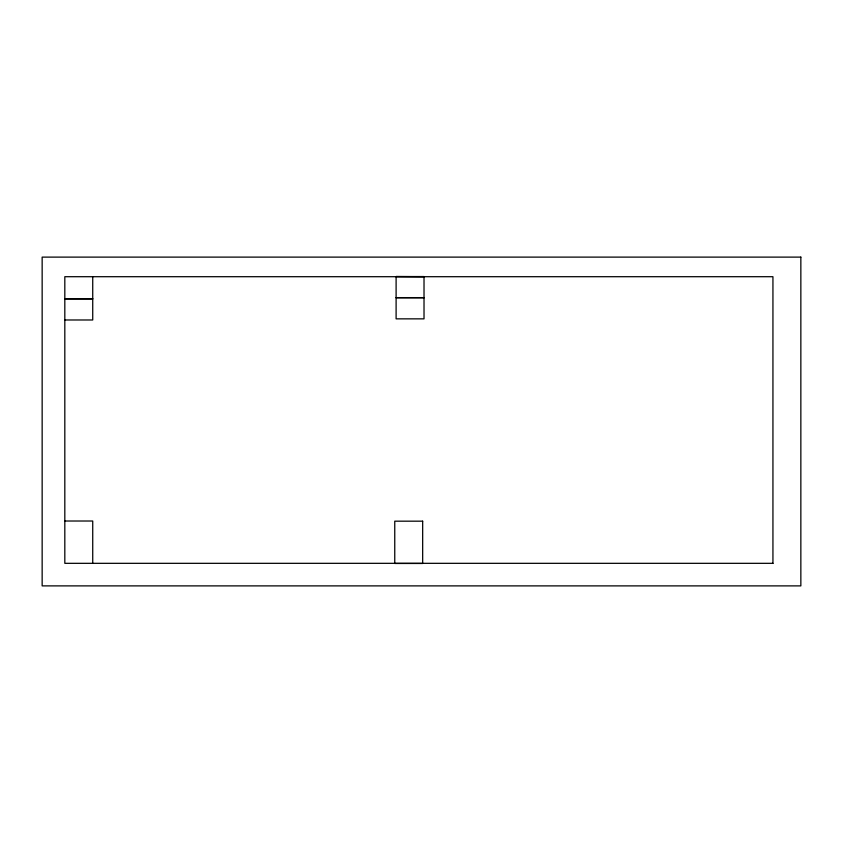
<?xml version="1.0" encoding="UTF-8"?>
<svg xmlns="http://www.w3.org/2000/svg" width="843" height="843" viewBox="0 0 843 843"><rect width="100%" height="100%" fill="white"/><g stroke="black" fill="none" stroke-linecap="round" stroke-linejoin="round"><path stroke-width="1.26" d="M396.105 276.546L424.018 276.546L424.018 318.854L396.105 318.854L396.105 276.546L424.018 276.704M396.105 297.621L424.018 297.621M396.105 297.779L424.018 297.779M64.816 298.759L92.73 298.759M64.816 298.907L92.73 298.907M64.816 319.982L92.73 319.982L92.73 276.704M64.816 521.016L92.73 521.016L92.73 563.324M772.936 563.324L64.816 563.324L64.816 276.704L772.936 276.704L772.936 563.472M800.85 257.115L42.15 257.115L42.15 585.885L800.85 585.885L800.85 257.115M422.67 521.174L394.756 521.174L394.756 563.472L422.67 563.472L422.67 521.174"/></g></svg>
